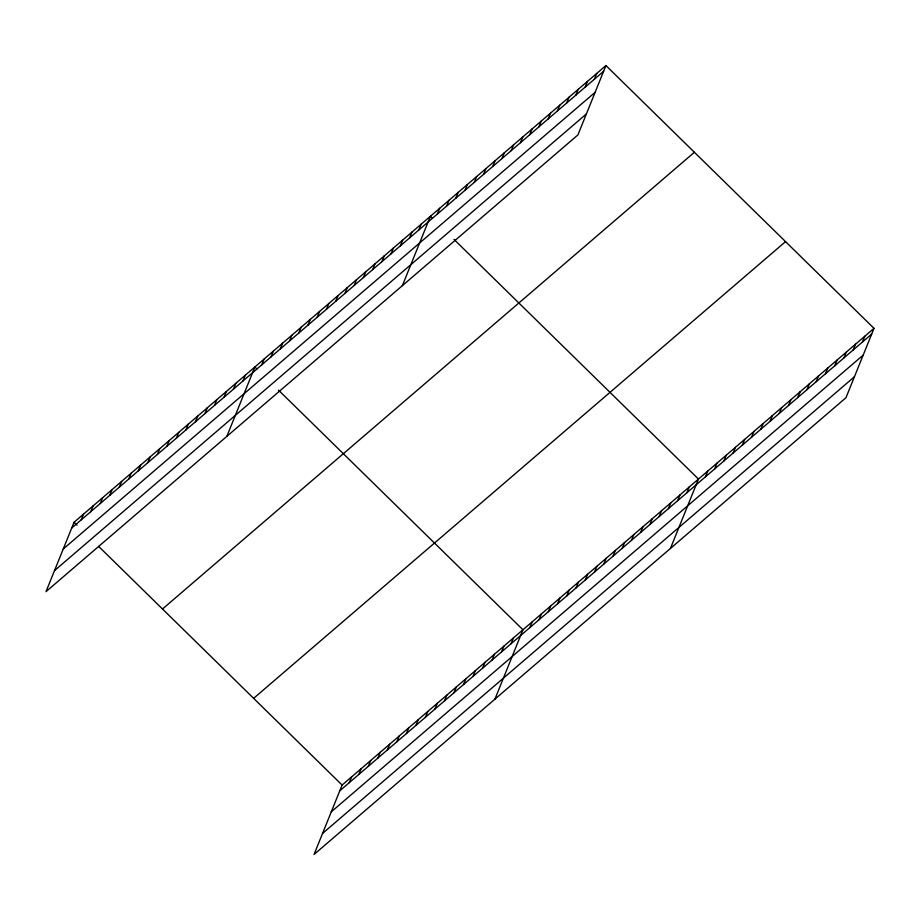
<?xml version="1.0" encoding="UTF-8"?>
<svg xmlns="http://www.w3.org/2000/svg" width="920" height="920" viewBox="0 0 920 920"><rect width="100%" height="100%" fill="white"/><g stroke="black" fill="none" stroke-linecap="round" stroke-linejoin="round"><path stroke-width="1.38" d="M605.935 65.55L74.037 522.272L46 591.652L577.898 134.941L605.935 65.55L874 328.348L845.963 397.728L314.065 854.45L342.102 785.059L874 328.348M81.224 519.846L83.547 514.096M90.746 511.681L93.07 505.931M100.268 503.504L102.591 497.754M109.779 495.328L112.102 489.578M119.301 487.151L121.624 481.413M128.823 478.986L131.146 473.236M138.333 470.81L140.656 465.06M147.855 462.633L150.178 456.883M157.377 454.468L159.701 448.718M166.888 446.292L169.211 440.542M176.41 438.115L178.733 432.365M185.932 429.95L188.255 424.2M195.442 421.774L197.765 416.024M204.964 413.597L207.287 407.847M214.486 405.433L216.809 399.683M223.997 397.256L226.32 391.506M233.519 389.079L235.842 383.329M243.041 380.914L245.364 375.164M226.849 436.367L254.874 366.988L256.841 368.92M261.798 364.803L264.12 359.053M271.032 356.868L273.355 351.118M280.267 348.945L282.589 343.195M289.512 341.009L291.835 335.259M298.747 333.074L301.07 327.324M307.981 325.139L310.304 319.389M317.228 317.204L319.55 311.454M326.462 309.281L328.785 303.531M335.697 301.346L338.019 295.596M344.942 293.411L347.266 287.661M354.177 285.476L356.5 279.726M363.411 277.541L365.734 271.802M372.657 269.617L374.98 263.867M381.892 261.683L384.215 255.933M391.126 253.747L393.449 247.997M400.372 245.812L402.695 240.062M409.607 237.889L411.93 232.139M418.841 229.954L421.164 224.204M402.373 285.648L430.41 216.269L432.377 218.201M437.322 214.084L439.645 208.334M446.556 206.149L448.879 200.399M455.803 198.225L458.125 192.475M465.037 190.29L467.36 184.54M474.272 182.355L476.594 176.605M483.517 174.42L485.841 168.67M492.752 166.486L495.075 160.747M501.986 158.562L504.309 152.812M511.232 150.627L513.555 144.877M520.467 142.692L522.79 136.942M529.702 134.757L532.024 129.007M538.947 126.834L541.259 121.084M548.182 118.898L550.505 113.148M557.416 110.963L559.74 105.213M566.651 103.028L568.974 97.278M575.897 95.093L578.22 89.355M585.131 87.17L587.454 81.42M594.366 79.235L596.689 73.485M349.301 782.644L351.624 776.894M358.811 774.467L361.134 768.717M368.334 766.291L370.656 760.541M377.855 758.126L380.178 752.376M387.366 749.949L389.689 744.199M396.888 741.773L399.211 736.023M406.41 733.608L408.733 727.858M415.921 725.431L418.243 719.681M425.442 717.255L427.765 711.505M434.964 709.09L437.287 703.34M444.475 700.913L446.798 695.163M453.997 692.737L456.32 686.987M463.519 684.56L465.842 678.822M473.029 676.395L475.352 670.645M482.551 668.219L484.874 662.469M492.073 660.043L494.397 654.293M501.584 651.877L503.907 646.127M511.106 643.701L513.429 637.951M494.914 699.165L522.951 629.774L278.472 390.114M529.862 627.601L532.185 621.851M539.097 619.666L541.42 613.916M548.343 611.731L550.666 605.981M557.577 603.796L559.9 598.046M566.812 595.861L569.135 590.111M576.058 587.938L578.381 582.188M585.292 580.002L587.615 574.252M594.527 572.067L596.85 566.317M603.773 564.132L606.096 558.382M613.007 556.197L615.331 550.459M622.242 548.274L624.565 542.524M631.488 540.339L633.811 534.589M640.722 532.404L643.045 526.654M649.957 524.469L652.28 518.719M659.203 516.545L661.514 510.796M668.438 508.61L670.76 502.86M677.672 500.675L679.995 494.925M686.906 492.74L689.23 486.99M670.438 548.447L698.475 479.067L453.997 239.395M705.387 476.882L707.71 471.132M714.621 468.947L716.944 463.197M723.867 461.012L726.19 455.262M733.102 453.077L735.425 447.327M742.336 445.153L744.659 439.403M751.582 437.218L753.905 431.468M760.817 429.284L763.14 423.534M770.051 421.348L772.374 415.598M779.297 413.413L781.62 407.663M788.532 405.49L790.855 399.74M797.766 397.555L800.089 391.805M807.012 389.62L809.335 383.87M816.247 381.685L818.57 375.935M825.481 373.75L827.804 368.011M834.727 365.827L837.05 360.077M843.962 357.891L846.285 352.141M853.196 349.956L855.519 344.206M862.442 342.022L864.765 336.272M71.714 528.022L603.612 71.3M63.227 549.021L595.125 92.299M54.487 570.653L586.385 113.942M162.495 608.994L694.393 152.271M253.632 698.337L785.542 241.626M339.779 790.809L871.677 334.098M331.292 811.808L863.19 355.097M322.552 833.451L854.45 376.728M74.037 522.272L76.981 525.159M98.601 546.365L342.102 785.059"/></g></svg>
